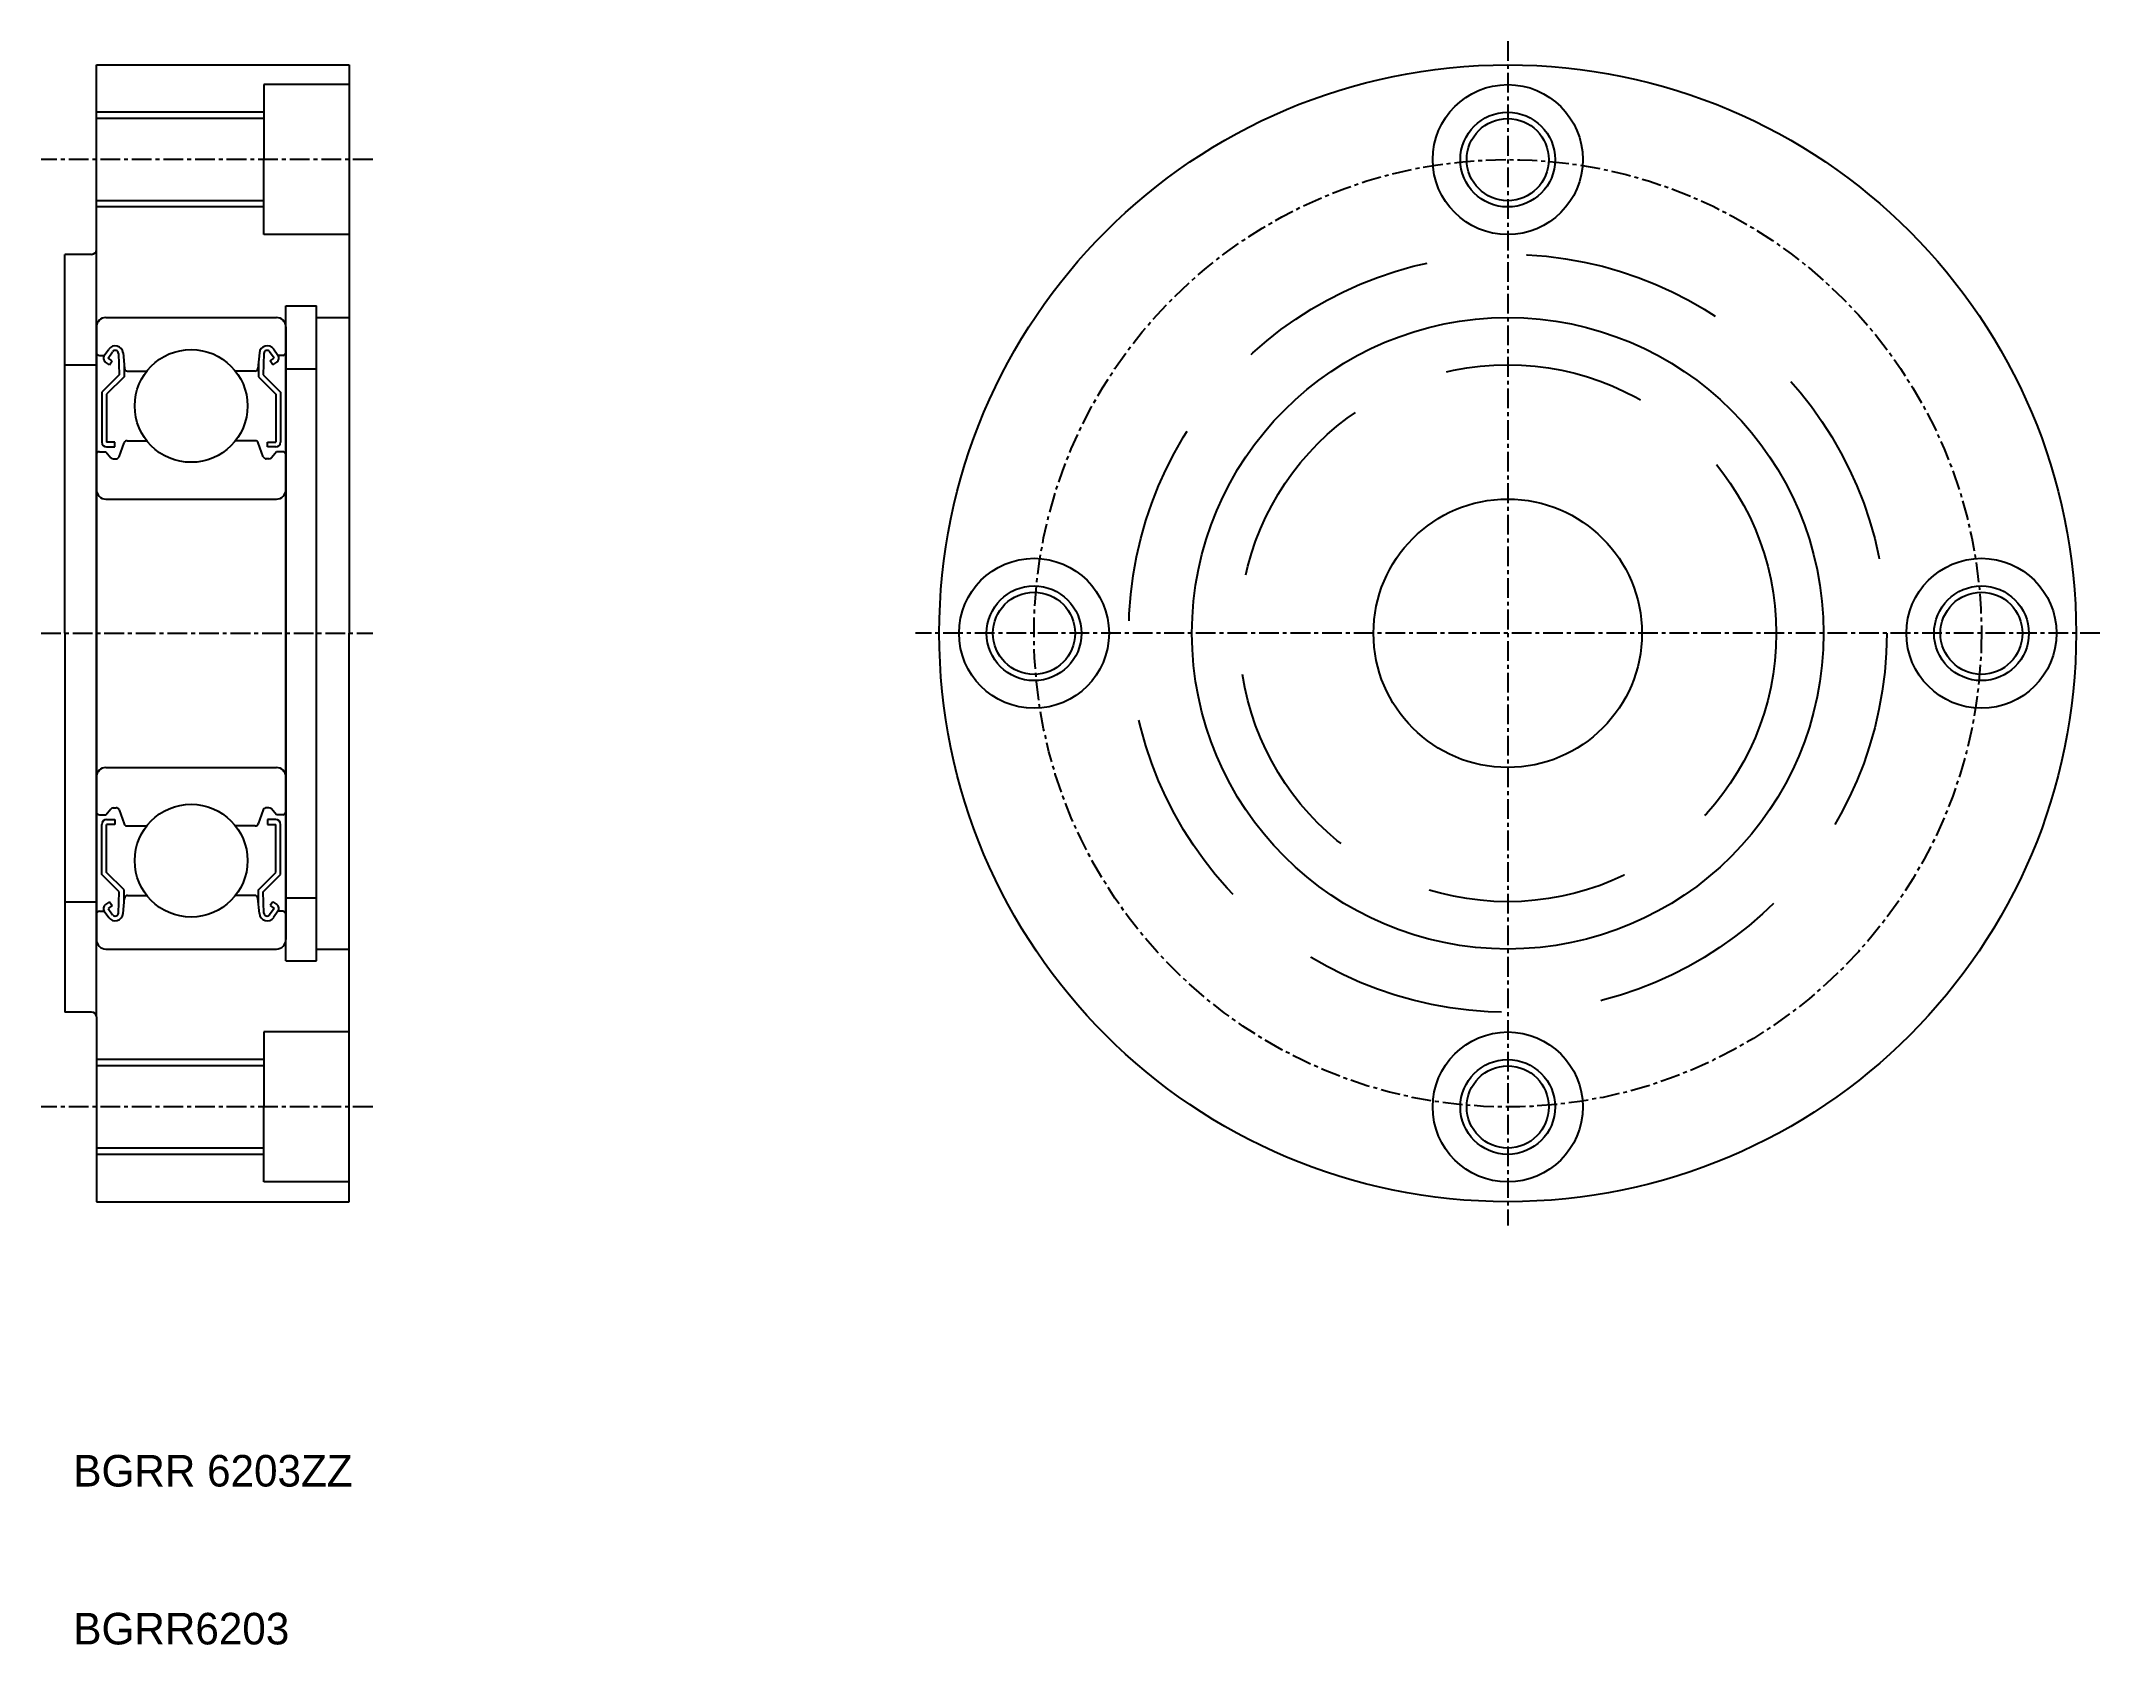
# Model space of a CAD drawing. Extents: x 127 to 258, y 62 to 164.
import ezdxf

# ---------------------------------------------------------------- set-up
doc = ezdxf.new("R2010")
doc.units = 0
doc.linetypes.add('CENTER', pattern=[2, 1.25, -0.25, 0.25, -0.25])
doc.linetypes.add('DASHED', pattern=[19.05, 12.7, -6.35])
doc.layers.get('0').update_dxf_attribs({"linetype": 'CONTINUOUS'})
doc.layers.add('CENTER', color=1, linetype='CENTER')

msp = doc.modelspace()

# ---------------------------------------------------------------- linework, layer by layer
for p, q in [((130.96, 101.86), (130.96, 162.16)), ((130.96, 162.16), (146.96, 162.16)), ((146.96, 162.16), (146.96, 126.16)), ((146.96, 162.16), (146.96, 126.16)), ((141.56, 160.91), (141.56, 156.16)), ((146.96, 160.91), (141.56, 160.91)), ((141.56, 158.76), (130.96, 158.76)), ((141.56, 151.41), (141.56, 156.16)), ((141.56, 153.56), (130.96, 153.56)), ((146.96, 151.41), (141.56, 151.41)), ((128.96, 126.16), (128.96, 150.16)), ((130.66, 150.16), (128.96, 150.16)), ((131.56, 146.16), (142.36, 146.16)), ((142.96, 105.41), (142.96, 146.91)), ((142.96, 146.91), (144.91, 146.91)), ((144.91, 105.41), (144.91, 146.91)), ((144.91, 146.16), (146.96, 146.16)), ((130.96, 145.56), (130.96, 106.76)), ((142.96, 145.56), (142.96, 106.76)), ((131.16, 143.76), (131.46, 143.76)), ((131.46, 143.76), (131.74, 144.16)), ((131.71, 143.59), (131.99, 143.99)), ((131.95, 143.42), (131.71, 143.59)), ((131.78, 143.17), (131.95, 143.42)), ((132.35, 143.88), (132.41, 142.54)), ((132.65, 143.92), (132.74, 142.94)), ((141.28, 143.92), (141.19, 142.94)), ((141.57, 143.88), (141.52, 142.54)), ((142.22, 143.59), (141.93, 143.99)), ((141.97, 143.42), (142.22, 143.59)), ((142.14, 143.17), (141.97, 143.42)), ((142.46, 143.76), (142.18, 144.16)), ((142.76, 143.76), (142.46, 143.76)), ((128.96, 143.16), (130.96, 143.16)), ((132.41, 142.54), (131.31, 141.44)), ((131.78, 143.17), (131.54, 143.34)), ((132.71, 142.41), (131.61, 141.31)), ((132.71, 143.28), (132.71, 142.41)), ((132.93, 142.76), (134.15, 142.76)), ((140.99, 142.76), (139.78, 142.76)), ((141.22, 143.28), (141.22, 142.41)), ((141.22, 142.41), (142.32, 141.31)), ((141.52, 142.54), (142.62, 141.44)), ((142.14, 143.17), (142.39, 143.34)), ((142.96, 142.91), (144.91, 142.91)), ((131.31, 141.44), (131.31, 138.26)), ((131.61, 141.31), (131.61, 138.26)), ((142.32, 141.31), (142.32, 138.26)), ((142.62, 141.44), (142.62, 138.26)), ((132.13, 138.26), (131.61, 138.26)), ((132.13, 137.96), (132.13, 138.26)), ((132.4, 137.34), (132.72, 138.23)), ((132.91, 138.36), (134.15, 138.36)), ((141.02, 138.36), (139.78, 138.36)), ((141.53, 137.34), (141.21, 138.23)), ((141.8, 138.26), (142.32, 138.26)), ((141.8, 137.96), (141.8, 138.26)), ((131.16, 137.66), (131.56, 137.66)), ((131.56, 137.66), (131.88, 137.28)), ((131.61, 137.96), (132.13, 137.96)), ((132.03, 137.21), (132.21, 137.21)), ((141.89, 137.21), (141.72, 137.21)), ((142.32, 137.96), (141.8, 137.96)), ((142.36, 137.66), (142.05, 137.28)), ((142.76, 137.66), (142.36, 137.66)), ((131.56, 134.66), (142.36, 134.66)), ((128.96, 126.16), (128.96, 102.16)), ((146.96, 90.16), (146.96, 126.16)), ((131.56, 117.66), (142.36, 117.66)), ((131.56, 114.66), (131.88, 115.04)), ((132.03, 115.11), (132.21, 115.11)), ((132.4, 114.98), (132.72, 114.09)), ((141.53, 114.98), (141.21, 114.09)), ((141.89, 115.11), (141.72, 115.11)), ((142.36, 114.66), (142.05, 115.04)), ((131.16, 114.66), (131.56, 114.66)), ((131.31, 110.89), (131.31, 114.06)), ((131.61, 114.36), (132.13, 114.36)), ((131.61, 111.01), (131.61, 114.06)), ((132.13, 114.06), (131.61, 114.06)), ((132.13, 114.36), (132.13, 114.06)), ((132.91, 113.96), (134.15, 113.96)), ((141.02, 113.96), (139.78, 113.96)), ((141.8, 114.36), (141.8, 114.06)), ((142.32, 114.36), (141.8, 114.36)), ((141.8, 114.06), (142.32, 114.06)), ((142.32, 111.01), (142.32, 114.06)), ((142.76, 114.66), (142.36, 114.66)), ((142.62, 110.89), (142.62, 114.06)), ((132.41, 109.79), (131.31, 110.89)), ((132.71, 109.91), (131.61, 111.01)), ((141.22, 109.91), (142.32, 111.01)), ((141.52, 109.79), (142.62, 110.89)), ((132.35, 108.44), (132.41, 109.79)), ((132.71, 109.04), (132.71, 109.91)), ((132.93, 109.56), (134.15, 109.56)), ((140.99, 109.56), (139.78, 109.56)), ((141.22, 109.04), (141.22, 109.91)), ((141.57, 108.44), (141.52, 109.79)), ((128.96, 109.16), (130.96, 109.16)), ((131.16, 108.56), (131.46, 108.56)), ((131.46, 108.56), (131.74, 108.17)), ((131.78, 109.15), (131.54, 108.98)), ((131.95, 108.91), (131.71, 108.73)), ((131.71, 108.73), (131.99, 108.33)), ((131.78, 109.15), (131.95, 108.91)), ((132.65, 108.41), (132.74, 109.38)), ((141.28, 108.41), (141.19, 109.38)), ((142.22, 108.73), (141.93, 108.33)), ((142.14, 109.15), (141.97, 108.91)), ((141.97, 108.91), (142.22, 108.73)), ((142.14, 109.15), (142.39, 108.98)), ((142.46, 108.56), (142.18, 108.17)), ((142.76, 108.56), (142.46, 108.56)), ((142.96, 109.41), (144.91, 109.41)), ((131.56, 106.16), (142.36, 106.16)), ((134.46, 106.16), (134.46, 106.16)), ((136.96, 106.16), (136.96, 106.16)), ((144.91, 106.16), (146.96, 106.16)), ((142.96, 105.41), (144.91, 105.41)), ((130.66, 102.16), (128.96, 102.16)), ((130.96, 101.86), (130.96, 90.16)), ((141.56, 100.91), (141.56, 96.16)), ((146.96, 100.91), (141.56, 100.91)), ((141.56, 98.76), (130.96, 98.76)), ((141.56, 91.41), (141.56, 96.16)), ((141.56, 93.56), (130.96, 93.56)), ((146.96, 91.41), (141.56, 91.41)), ((130.96, 90.16), (146.96, 90.16))]:
    msp.add_line(p, q)
at = {"color": 3}
for p, q in [((141.56, 159.16), (130.96, 159.16)), ((141.56, 153.16), (130.96, 153.16)), ((141.56, 99.16), (130.96, 99.16)), ((141.56, 93.16), (130.96, 93.16))]:
    msp.add_line(p, q, dxfattribs=at)
for centre, radius in [((220.34, 126.16), 36), ((220.34, 156.16), 4.75), ((220.34, 156.16), 2.6), ((220.34, 126.16), 20), ((136.96, 140.56), 3.57), ((220.34, 126.16), 8.5), ((190.34, 126.16), 4.75), ((250.34, 126.16), 4.75), ((190.34, 126.16), 2.6), ((250.34, 126.16), 2.6), ((136.96, 111.76), 3.57), ((220.34, 96.16), 4.75), ((220.34, 96.16), 2.6)]:
    msp.add_circle(centre, radius)
for centre in [(220.34, 156.16), (190.34, 126.16), (250.34, 126.16), (220.34, 96.16)]:
    msp.add_circle(centre, 3, dxfattribs=at)
at = {"color": 3, "linetype": 'DASHED'}
for radius in [24, 17]:
    msp.add_circle((220.34, 126.16), radius, dxfattribs=at)
for centre, radius, start, end in [((130.66, 150.46), 0.3, 270, 0), ((131.56, 145.56), 0.6, 90, 180), ((142.36, 145.56), 0.6, 0, 90), ((131.16, 143.96), 0.2, 180, 270), ((131.71, 143.59), 0.3, 144.9367, 235.0393), ((132.15, 143.87), 0.5, 5.0652, 144.9367), ((132.16, 143.88), 0.2, 2.1311, 144.9356), ((141.78, 143.87), 0.5, 35.0633, 174.9348), ((141.77, 143.88), 0.2, 35.0644, 177.8689), ((142.22, 143.59), 0.3, 304.9607, 35.0633), ((142.76, 143.96), 0.2, 270, 0), ((132.93, 142.96), 0.2, 185.0652, 270), ((140.99, 142.96), 0.2, 270, 354.9348), ((131.61, 138.26), 0.3, 180, 270), ((132.91, 138.16), 0.2, 90, 159.9702), ((141.02, 138.16), 0.2, 20.0298, 90), ((142.32, 138.26), 0.3, 270, 0), ((131.16, 137.46), 0.2, 90, 180), ((132.03, 137.41), 0.2, 219.9992, 270), ((132.21, 137.41), 0.2, 270, 339.9702), ((141.72, 137.41), 0.2, 200.0298, 270), ((141.89, 137.41), 0.2, 270, 320.0008), ((142.76, 137.46), 0.2, 0, 90), ((131.56, 135.26), 0.6, 180, 270), ((142.36, 135.26), 0.6, 270, 0), ((131.56, 117.06), 0.6, 90, 180), ((142.36, 117.06), 0.6, 0, 90), ((131.16, 114.86), 0.2, 180, 270), ((132.03, 114.91), 0.2, 90, 140.0008), ((132.21, 114.91), 0.2, 20.0298, 90), ((141.72, 114.91), 0.2, 90, 159.9702), ((141.89, 114.91), 0.2, 39.9992, 90), ((142.76, 114.86), 0.2, 270, 0), ((131.61, 114.06), 0.3, 90, 180), ((132.91, 114.16), 0.2, 200.0298, 270), ((141.02, 114.16), 0.2, 270, 339.9702), ((142.32, 114.06), 0.3, 0, 90), ((132.93, 109.36), 0.2, 90, 174.9348), ((140.99, 109.36), 0.2, 5.0652, 90), ((131.16, 108.36), 0.2, 90, 180), ((131.71, 108.73), 0.3, 124.9607, 215.0633), ((132.15, 108.45), 0.5, 215.0633, 354.9348), ((132.16, 108.45), 0.2, 215.0644, 357.8689), ((141.78, 108.45), 0.5, 185.0652, 324.9367), ((141.77, 108.45), 0.2, 182.1311, 324.9356), ((142.22, 108.73), 0.3, 324.9367, 55.0393), ((142.76, 108.36), 0.2, 0, 90), ((131.56, 106.76), 0.6, 180, 270), ((142.36, 106.76), 0.6, 270, 0), ((130.66, 101.86), 0.3, 0, 90)]:
    msp.add_arc(centre, radius, start, end)
at = {"layer": 'CENTER', "color": 1, "linetype": 'CENTER'}
for p, q in [((220.34, 163.66), (220.34, 88.66)), ((148.46, 156.16), (127.46, 156.16)), ((127.46, 126.16), (148.46, 126.16)), ((257.84, 126.16), (182.84, 126.16)), ((148.46, 96.16), (127.46, 96.16))]:
    msp.add_line(p, q, dxfattribs=at)
msp.add_circle((220.34, 126.16), 30, dxfattribs=at)

# ---------------------------------------------------------------- texts
for s, p in [('BGRR 6203ZZ', (129.5, 72.12)), ('BGRR6203', (129.5, 62.12))]:
    msp.add_text(s, height=2).set_placement(p)

doc.saveas('drawing.dxf')
